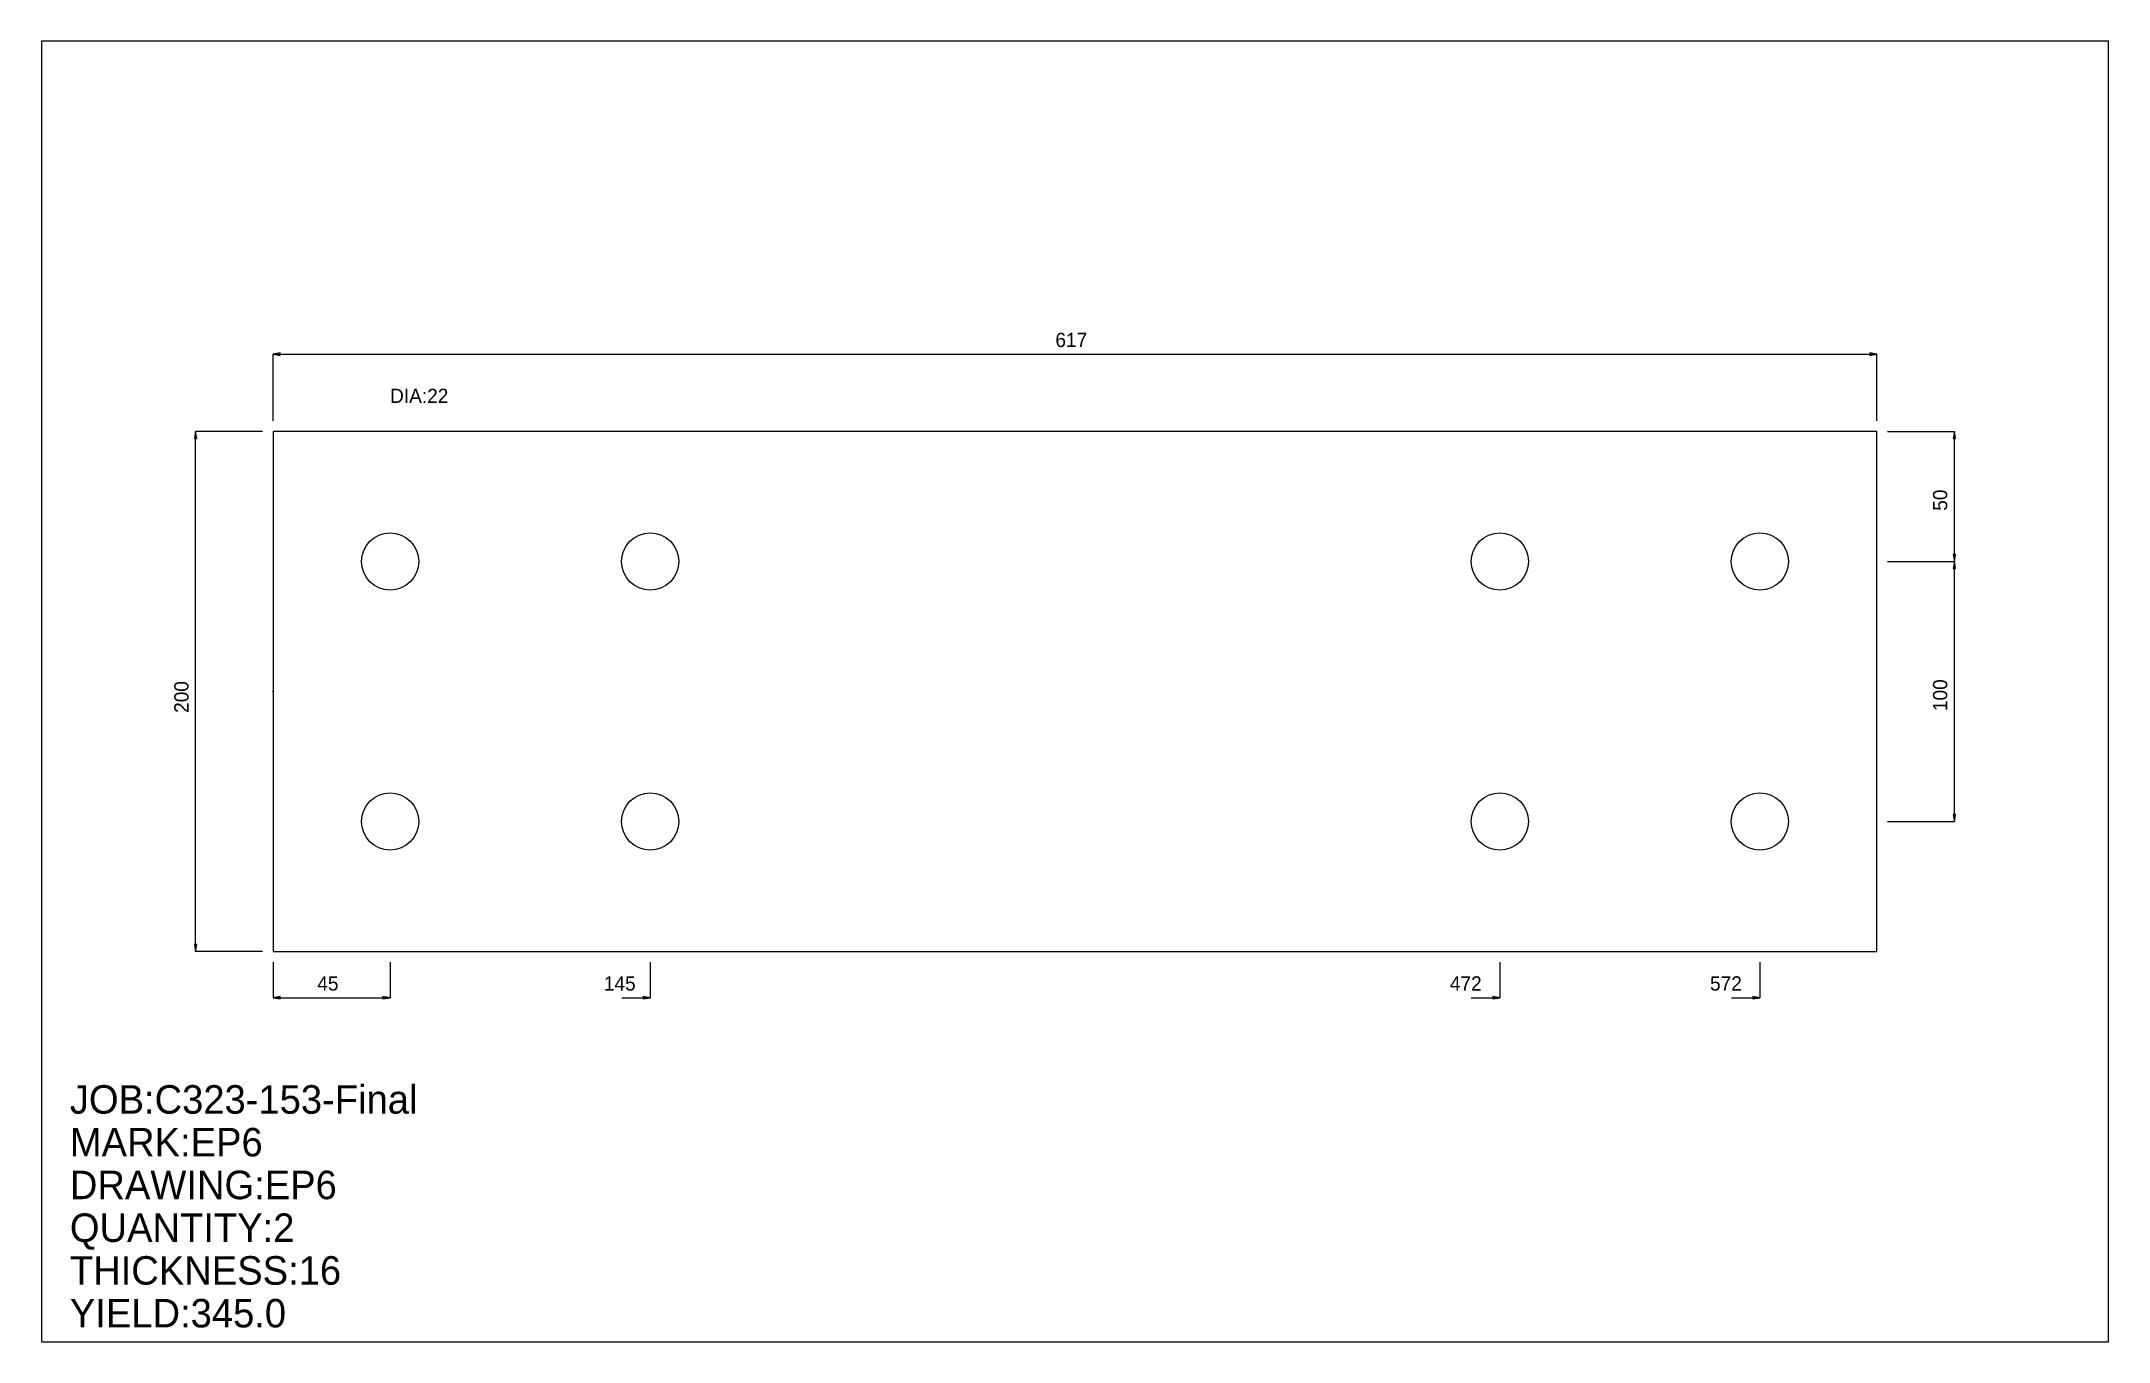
# Model space of a CAD drawing. Extents: x 0 to 795, y 0 to 500.
import ezdxf

# ---------------------------------------------------------------- set-up
doc = ezdxf.new("R2010")
doc.units = 0
doc.header["$LTSCALE"] = 0.125
for name, color, linetype in [('2', 7, 'CONTINUOUS'), ('3', 1, 'CONTINUOUS'), ('4', 1, 'CONTINUOUS'), ('5', 7, 'CONTINUOUS'), ('6', 4, 'CONTINUOUS')]:
    doc.layers.add(name, color=color, linetype=linetype)

# ---------------------------------------------------------------- blocks, each defined once
blk = doc.blocks.new('ARROW')
at = {"layer": '2', "linetype": 'CONTINUOUS'}
for p, q in [((0, 0), (-1, 0.166667)), ((-1, 0.166667), (-1, -0.166667)), ((-1, -0.166667), (0, 0))]:
    blk.add_line(p, q, dxfattribs=at)
blk = doc.blocks.new('PLATE')
at = {"layer": '3', "linetype": 'CONTINUOUS'}
for p, q in [((0, 0), (0, -200)), ((616.625, 0), (0, 0)), ((616.625, -200), (616.625, 0)), ((0, -200), (616.625, -200))]:
    blk.add_line(p, q, dxfattribs=at)
at = {"layer": '4', "linetype": 'CONTINUOUS'}
for centre in [(45, -50), (145, -50), (471.625, -50), (571.625, -50), (45, -150), (145, -150), (471.625, -150), (571.625, -150)]:
    blk.add_circle(centre, 11, dxfattribs=at)
at = {"layer": '5', "linetype": 'CONTINUOUS'}
for p, q in [((-0.1, -100), (0.1, -100)), ((0, -100.1), (0, -99.900002))]:
    blk.add_line(p, q, dxfattribs=at)
blk.add_circle((0, -100), 0.1, dxfattribs=at)
at = {"layer": '6', "linetype": 'CONTINUOUS'}
for p, q in [((0, 4.110833), (0, 29.803543)), ((0, 29.753544), (616.625, 29.753544)), ((616.625, 4.110833), (616.625, 29.803543)), ((-4.110818, 0), (-29.803528, 0.000002)), ((-29.753544, -200), (-29.753529, 0.000002)), ((620.73584, 0), (646.42853, -0.000002)), ((646.37854, -50.000004), (646.37854, -0.000002)), ((620.73584, -50), (646.42853, -50.000004)), ((620.73584, -50), (646.42853, -50.000004)), ((646.37854, -150), (646.37854, -50.000004)), ((620.73584, -150), (646.42853, -150)), ((-4.110833, -200), (-29.803543, -200)), ((0, -204.11084), (0, -217.81361)), ((45, -204.11084), (45, -217.81361)), ((145, -204.11084), (145, -217.81361)), ((471.625, -204.11084), (471.625, -217.81361)), ((571.625, -204.11084), (571.625, -217.81361)), ((0, -217.76361), (45, -217.76361)), ((134.03778, -217.76361), (145, -217.76361)), ((460.66278, -217.76361), (471.625, -217.76361)), ((560.66278, -217.76361), (571.625, -217.76361))]:
    blk.add_line(p, q, dxfattribs=at)
at = {"layer": '6', "xscale": 2.740555, "yscale": 2.740555, "zscale": 2.740555}
for p, rotation in [((0, 29.753544), 180), ((-29.753529, 0.000002), 90), ((646.37854, -0.000002), 90), ((646.37854, -50.000004), 270), ((646.37854, -50.000004), 90), ((646.37854, -150), 270), ((-29.753544, -200), 270), ((0, -217.76361), 180)]:
    blk.add_blockref('ARROW', p, dxfattribs=dict(at, rotation=rotation))
for p in [(616.625, 29.753544), (45, -217.76361), (145, -217.76361), (471.625, -217.76361), (571.625, -217.76361)]:
    blk.add_blockref('ARROW', p, dxfattribs=at)
at = {"layer": '5'}
blk.add_text('ZERO', height=0.015, dxfattribs=at).set_placement((0, -100))
at = {"layer": '6'}
for s, p in [('617', (300.77597, 32.494099)), ('DIA:22', (45, 10.962221)), ('45', (17.01889, -215.02306)), ('145', (127.18639, -215.02306)), ('472', (452.4411, -215.02306)), ('572', (552.4411, -215.02306))]:
    blk.add_text(s, height=5.481, dxfattribs=at).set_placement(p)
for s, p in [('50', (643.638, -30.481113)), ('200', (-32.494091, -108.22166)), ('100', (643.638, -107.53652))]:
    blk.add_text(s, height=5.481, rotation=90, dxfattribs=at).set_placement(p)

msp = doc.modelspace()

# ---------------------------------------------------------------- linework, layer by layer
at = {"layer": '5', "linetype": 'CONTINUOUS'}
for p, q in [((794.76117, 500.1514), (0, 500.1514)), ((0, 500.1514), (0, 0)), ((794.76117, 0), (794.76117, 500.1514)), ((0, 0), (794.76117, 0))]:
    msp.add_line(p, q, dxfattribs=at)

# ---------------------------------------------------------------- block references
at = {"layer": '2'}
msp.add_blockref('PLATE', (89.068085, 350.07568), dxfattribs=at)

# ---------------------------------------------------------------- texts
at = {"layer": '5'}
for s, p in [('JOB:C323-153-Final', (10.962221, 87.697769)), ('MARK:EP6', (10.962221, 71.25444)), ('DRAWING:EP6', (10.962221, 54.811108)), ('QUANTITY:2', (10.962221, 38.367775)), ('THICKNESS:16', (10.962221, 21.924442)), ('YIELD:345.0', (10.962221, 5.481111))]:
    msp.add_text(s, height=10.962, dxfattribs=at).set_placement(p)

doc.saveas('drawing.dxf')
